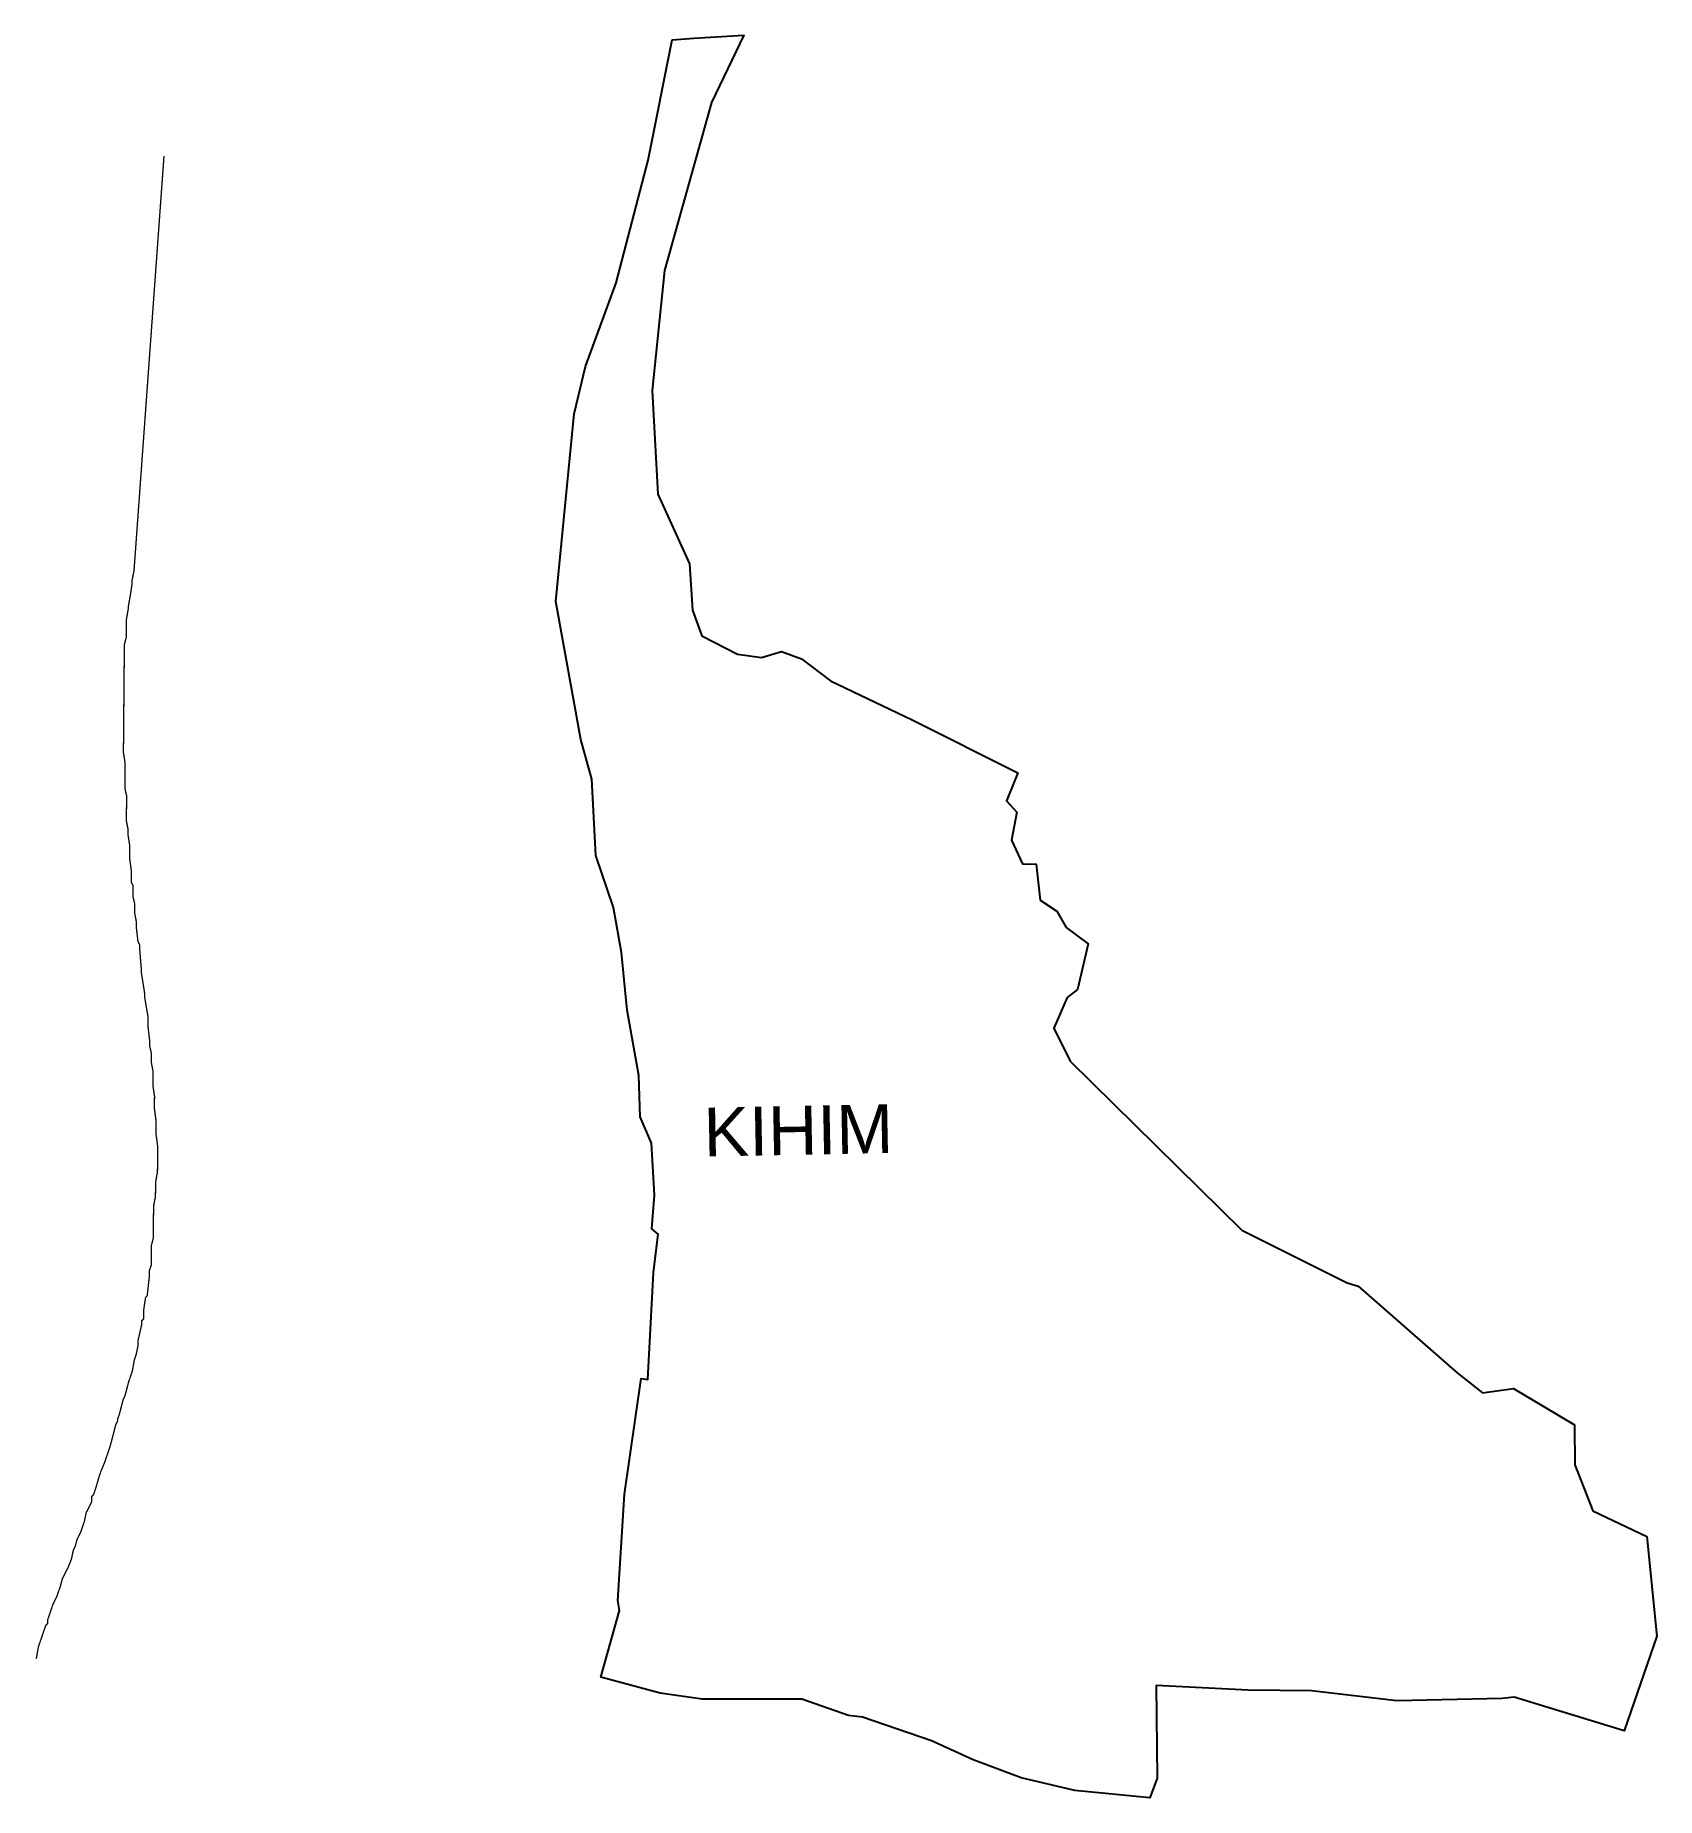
# Model space of a CAD drawing. Header units: metres. Extents: x 273549 to 277157, y 2070875 to 2074795.
import ezdxf

# ---------------------------------------------------------------- set-up
doc = ezdxf.new("R2010")
doc.units = ezdxf.units.M
for name, color, linetype in [('LOW TIDE LINE', 5, 'Continuous'), ('village', 3, 'Continuous'), ('VILLAGE NAME', 250, 'Continuous')]:
    doc.layers.add(name, color=color, linetype=linetype)
doc.styles.get("Standard").update_dxf_attribs({"font": 'calibri.ttf'})

msp = doc.modelspace()

# ---------------------------------------------------------------- linework, layer by layer
at = {"layer": 'LOW TIDE LINE', "lineweight": 18}
msp.add_lwpolyline([(273550.2, 2071184.1, 3, 3, 0), (273551.5, 2071186.5, 3, 3, 0), (273555.7, 2071210.4, 3, 3, 0), (273559.8, 2071222.4, 3, 3, 0), (273572.1, 2071258.3, 3, 3, 0), (273576.1, 2071262.2, 3, 3, 0), (273576.2, 2071270.2, 3, 3, 0), (273588.5, 2071306.1, 3, 3, 0), (273596.6, 2071322, 3, 3, 0), (273604.8, 2071346, 3, 3, 0), (273609, 2071361.9, 3, 3, 0), (273617.1, 2071377.8, 3, 3, 0), (273621.2, 2071385.8, 3, 3, 0), (273629.3, 2071405.7, 3, 3, 0), (273633.5, 2071425.7, 3, 3, 0), (273637.6, 2071433.6, 3, 3, 0), (273641.7, 2071449.6, 3, 3, 0), (273649.8, 2071465.5, 3, 3, 0), (273658, 2071489.4, 3, 3, 0), (273662.2, 2071509.4, 3, 3, 0), (273674.4, 2071533.3, 3, 3, 0), (273674.5, 2071545.3, 3, 3, 0), (273678.6, 2071549.2, 3, 3, 0), (273682.7, 2071561.2, 3, 3, 0), (273690.9, 2071589.1, 3, 3, 0), (273695, 2071601.1, 3, 3, 0), (273703.2, 2071621, 3, 3, 0), (273707.3, 2071632.9, 3, 3, 0), (273715.5, 2071656.9, 3, 3, 0), (273719.6, 2071672.8, 3, 3, 0), (273727.9, 2071704.7, 3, 3, 0), (273732, 2071712.7, 3, 3, 0), (273732, 2071716.7, 3, 3, 0), (273736.1, 2071728.7, 3, 3, 0), (273744.4, 2071760.6, 3, 3, 0), (273748.4, 2071768.5, 3, 3, 0), (273756.7, 2071800.4, 3, 3, 0), (273764.9, 2071824.4, 3, 3, 0), (273769.1, 2071848.3, 3, 3, 0), (273773.2, 2071860.3, 3, 3, 0), (273777.4, 2071880.2, 3, 3, 0), (273777.5, 2071892.2, 3, 3, 0), (273785.8, 2071928.1, 3, 3, 0), (273785.9, 2071936.1, 3, 3, 0), (273789.9, 2071940.1, 3, 3, 0), (273790.1, 2071960.1, 3, 3, 0), (273794.3, 2071988, 3, 3, 0), (273798.4, 2071992, 3, 3, 0), (273798.4, 2071996, 3, 3, 0), (273802.8, 2072036, 3, 3, 0), (273802.9, 2072047.9, 3, 3, 0), (273807, 2072059.9, 3, 3, 0), (273807.3, 2072103.9, 3, 3, 0), (273811.5, 2072119.8, 3, 3, 0), (273812.1, 2072191.8, 3, 3, 0), (273816.3, 2072211.8, 3, 3, 0), (273816.6, 2072243.7, 3, 3, 0), (273820.8, 2072267.7, 3, 3, 0), (273821.3, 2072323.7, 3, 3, 0), (273817.5, 2072351.7, 3, 3, 0), (273817.8, 2072379.7, 3, 3, 0), (273814, 2072407.7, 3, 3, 0), (273814.2, 2072435.7, 3, 3, 0), (273810.5, 2072459.7, 3, 3, 0), (273810.7, 2072491.7, 3, 3, 0), (273806.9, 2072511.7, 3, 3, 0), (273807.1, 2072531.7, 3, 3, 0), (273803.2, 2072547.7, 3, 3, 0), (273803.3, 2072559.7, 3, 3, 0), (273799.6, 2072591.8, 3, 3, 0), (273799.8, 2072611.7, 3, 3, 0), (273792.2, 2072655.8, 3, 3, 0), (273792.3, 2072663.8, 3, 3, 0), (273788.5, 2072687.8, 3, 3, 0), (273784.7, 2072711.8, 3, 3, 0), (273784.7, 2072719.8, 3, 3, 0), (273781.1, 2072763.9, 3, 3, 0), (273781.2, 2072771.8, 3, 3, 0), (273777.3, 2072779.9, 3, 3, 0), (273773.6, 2072811.9, 3, 3, 0), (273773.7, 2072823.9, 3, 3, 0), (273769.8, 2072843.9, 3, 3, 0), (273770, 2072863.9, 3, 3, 0), (273766.2, 2072879.9, 3, 3, 0), (273766.4, 2072903.9, 3, 3, 0), (273762.4, 2072912, 3, 3, 0), (273762.7, 2072935.9, 3, 3, 0), (273758.9, 2072964, 3, 3, 0), (273759.1, 2072992, 3, 3, 0), (273755.4, 2073016, 3, 3, 0), (273755.5, 2073028, 3, 3, 0), (273751.6, 2073048, 3, 3, 0), (273752.1, 2073104, 3, 3, 0), (273748.3, 2073120, 3, 3, 0), (273748.8, 2073176, 3, 3, 0), (273745, 2073200, 3, 3, 0), (273747.1, 2073439.9, 3, 3, 0), (273751.2, 2073455.8, 3, 3, 0), (273751.6, 2073495.8, 3, 3, 0), (273755.8, 2073519.8, 3, 3, 0), (273755.8, 2073523.8, 3, 3, 0), (273760, 2073547.7, 3, 3, 0), (273764.3, 2073575.7, 3, 3, 0), (273764.3, 2073583.7, 3, 3, 0), (273768.5, 2073603.6, 3, 3, 0), (273835.3, 2074526.7, 0, 0, 0)], format="xyseb", dxfattribs=at)
at = {"layer": 'village', "color": 3}
msp.add_polyline3d([(277157.4, 2071234.4, 0), (277085, 2071024, 0), (276839.9, 2071098.6, 0), (276813.3, 2071095.9, 0), (276578.8, 2071090.4, 0), (276388.8, 2071112.6, 0), (276248.4, 2071114.6, 0), (276043.3, 2071124.5, 0), (276045.4, 2070918.6, 0), (276028.9, 2070875, 0), (275862.6, 2070891.3, 0), (275743.2, 2070919.6, 0), (275636.1, 2070959.3, 0), (275543.1, 2071001.9, 0), (275389.9, 2071054.6, 0), (275358.5, 2071058.1, 0), (275254.5, 2071094.2, 0), (275032.9, 2071094.6, 0), (274939.6, 2071107.9, 0), (274807.4, 2071142.9, 0), (274848.7, 2071291.4, 0), (274845.1, 2071313.5, 0), (274860.4, 2071550.3, 0), (274897.1, 2071807.7, 0), (274911.8, 2071805.7, 0), (274924.5, 2072043.6, 0), (274934.9, 2072128.3, 0), (274921.2, 2072140.7, 0), (274927.2, 2072215.4, 0), (274919.9, 2072331.1, 0), (274895.1, 2072389.3, 0), (274892.1, 2072481.8, 0), (274865.9, 2072626.8, 0), (274853.6, 2072755.1, 0), (274835.5, 2072855.6, 0), (274796.7, 2072970.7, 0), (274787.7, 2073141, 0), (274763.1, 2073229.3, 0), (274707.2, 2073536.1, 0), (274748.4, 2073953.3, 0), (274773.3, 2074058.7, 0), (274841.6, 2074244.8, 0), (274912.6, 2074517.5, 0), (274966, 2074785.3, 0), (275014.2, 2074788.7, 0), (275125.8, 2074795.4, 0), (275053.7, 2074645.5, 0), (274949.4, 2074271.8, 0), (274921.9, 2074005.1, 0), (274934, 2073774.4, 0), (275004.9, 2073619.5, 0), (275011.8, 2073516.5, 0), (275032.1, 2073459.5, 0), (275111.4, 2073418.6, 0), (275164.7, 2073411.1, 0), (275209.3, 2073424.9, 0), (275254.3, 2073408, 0), (275318.6, 2073359.2, 0), (275500.2, 2073272.6, 0), (275735.3, 2073154.6, 0), (275710.1, 2073092.2, 0), (275732.9, 2073067.4, 0), (275721.7, 2073004.8, 0), (275745.5, 2072952, 0), (275776, 2072951.4, 0), (275785.5, 2072871.7, 0), (275822.6, 2072847.3, 0), (275842.7, 2072811, 0), (275892.3, 2072774.6, 0), (275868.4, 2072672.9, 0), (275845.1, 2072654.9, 0), (275815.7, 2072587.1, 0), (275852.2, 2072513.3, 0), (276234, 2072137.8, 0), (276468.1, 2072020.6, 0), (276493.2, 2072013.3, 0), (276713.4, 2071820.3, 0), (276769.8, 2071775.7, 0), (276838.4, 2071785.2, 0), (276974, 2071704.6, 0), (276974.8, 2071615.5, 0), (277015.3, 2071513.3, 0), (277135, 2071456.2, 0)], close=True, dxfattribs=at)

# ---------------------------------------------------------------- texts
at = {"layer": 'VILLAGE NAME', "insert": (275035, 2072409.9), "char_height": 108.748, "attachment_point": 1, "rotation": 1.1028}
msp.add_mtext_dynamic_manual_height_columns('{\\fArial|b0|i0|c0|p34;KIHIM }', width=726.929, gutter_width=543.7, heights=[0], dxfattribs=at)

doc.saveas('drawing.dxf')
